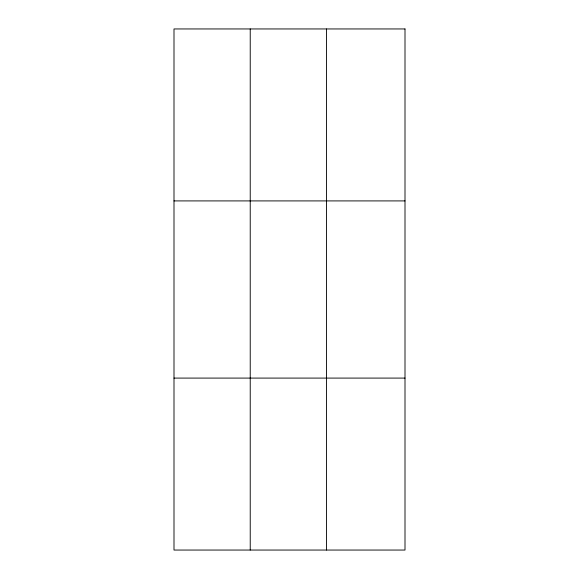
<?xml version="1.0" encoding="UTF-8"?>
<svg xmlns="http://www.w3.org/2000/svg" width="579" height="579" viewBox="0 0 579 579"><rect width="100%" height="100%" fill="white"/><g stroke="black" fill="none" stroke-linecap="round" stroke-linejoin="round"><path stroke-width="0.87" d="M250.229 28.95L250.229 550.05M326.462 28.95L326.462 550.05M173.997 200.913L405.003 200.913M173.997 378.087L405.003 378.087M405.003 28.95L405.003 550.05L173.997 550.05L173.997 28.95L405.003 28.95"/></g></svg>
